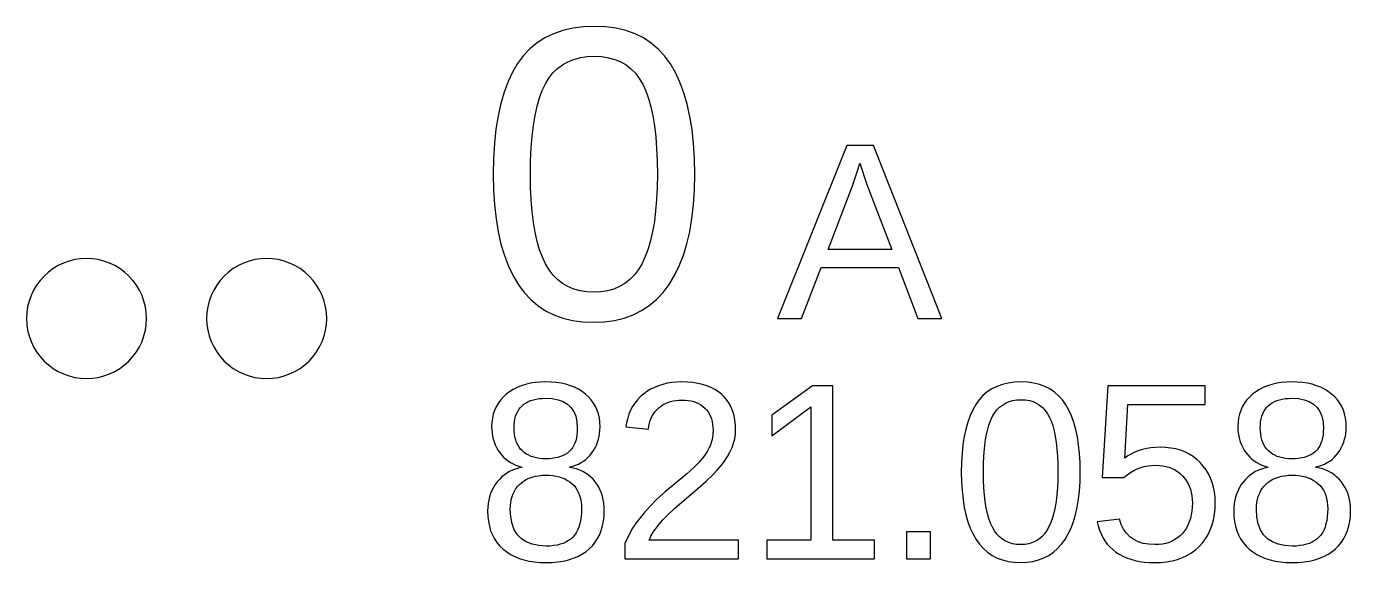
# Model space of a CAD drawing. Header units: metres. Extents: x -61 to 817, y 39 to 684.
# Drawn here: x 457.92 to 479.97, y 448.23 to 457.16 of the extents above; entities that cross this region are included whole.
import ezdxf

# ---------------------------------------------------------------- set-up
doc = ezdxf.new("R2010")
doc.units = ezdxf.units.M

msp = doc.modelspace()

# ---------------------------------------------------------------- linework, layer by layer
for p, q in [((467.19, 457.149), (467.012, 457.126)), ((467.379, 457.156), (467.19, 457.149)), ((467.563, 457.149), (467.379, 457.156)), ((467.736, 457.126), (467.563, 457.149)), ((466.549, 456.967), (466.418, 456.883)), ((466.692, 457.035), (466.549, 456.967)), ((466.846, 457.088), (466.692, 457.035)), ((467.012, 457.126), (466.846, 457.088)), ((467.899, 457.087), (467.736, 457.126)), ((468.05, 457.034), (467.899, 457.087)), ((468.19, 456.965), (468.05, 457.034)), ((468.319, 456.88), (468.19, 456.965)), ((466.299, 456.784), (466.191, 456.671)), ((466.418, 456.883), (466.299, 456.784)), ((468.436, 456.78), (468.319, 456.88)), ((468.543, 456.665), (468.436, 456.78)), ((466.095, 456.541), (466.01, 456.397)), ((466.191, 456.671), (466.095, 456.541)), ((466.759, 456.455), (466.843, 456.518)), ((466.843, 456.518), (466.934, 456.569)), ((466.934, 456.569), (467.033, 456.608)), ((467.033, 456.608), (467.141, 456.637)), ((467.141, 456.637), (467.256, 456.654)), ((467.256, 456.654), (467.379, 456.659)), ((467.379, 456.659), (467.499, 456.654)), ((467.499, 456.654), (467.611, 456.636)), ((467.611, 456.636), (467.716, 456.608)), ((467.716, 456.608), (467.813, 456.567)), ((467.813, 456.567), (467.901, 456.516)), ((467.901, 456.516), (467.983, 456.452)), ((468.639, 456.534), (468.543, 456.665)), ((468.724, 456.389), (468.639, 456.534)), ((466.01, 456.397), (465.935, 456.238)), ((466.557, 456.2), (466.617, 456.297)), ((466.617, 456.297), (466.684, 456.382)), ((466.684, 456.382), (466.759, 456.455)), ((467.983, 456.452), (468.056, 456.378)), ((468.056, 456.378), (468.121, 456.291)), ((468.121, 456.291), (468.179, 456.193)), ((468.799, 456.229), (468.724, 456.389)), ((465.869, 456.063), (465.814, 455.873)), ((465.935, 456.238), (465.869, 456.063)), ((466.459, 455.968), (466.505, 456.091)), ((466.505, 456.091), (466.557, 456.2)), ((468.179, 456.193), (468.23, 456.083)), ((468.23, 456.083), (468.275, 455.959)), ((468.865, 456.053), (468.799, 456.229)), ((468.92, 455.863), (468.865, 456.053)), ((465.814, 455.873), (465.769, 455.667)), ((466.385, 455.676), (466.419, 455.829)), ((466.419, 455.829), (466.459, 455.968)), ((468.275, 455.959), (468.314, 455.82)), ((468.314, 455.82), (468.347, 455.667)), ((468.965, 455.659), (468.92, 455.863)), ((465.769, 455.667), (465.734, 455.446)), ((466.357, 455.509), (466.385, 455.676)), ((468.347, 455.667), (468.374, 455.501)), ((469, 455.439), (468.965, 455.659)), ((465.734, 455.446), (465.709, 455.21)), ((466.336, 455.327), (466.357, 455.509)), ((468.374, 455.501), (468.395, 455.32)), ((469.025, 455.205), (469, 455.439)), ((465.709, 455.21), (465.694, 454.959)), ((466.32, 455.13), (466.336, 455.327)), ((468.395, 455.32), (468.41, 455.125)), ((469.04, 454.956), (469.025, 455.205)), ((471.58, 455.172), (470.423, 452.292)), ((472.021, 455.172), (471.58, 455.172)), ((473.159, 452.292), (472.021, 455.172)), ((465.694, 454.959), (465.689, 454.692)), ((466.311, 454.919), (466.32, 455.13)), ((468.41, 455.125), (468.419, 454.916)), ((469.045, 454.692), (469.04, 454.956)), ((466.308, 454.692), (466.311, 454.919)), ((468.419, 454.916), (468.422, 454.692)), ((471.67, 454.502), (471.765, 454.785)), ((471.765, 454.785), (471.795, 454.88)), ((471.795, 454.88), (471.912, 454.525)), ((465.689, 454.692), (465.694, 454.431)), ((466.311, 454.473), (466.308, 454.692)), ((468.422, 454.692), (468.419, 454.477)), ((469.04, 454.433), (469.045, 454.692)), ((471.267, 453.444), (471.67, 454.502)), ((471.912, 454.525), (472.325, 453.444)), ((465.694, 454.431), (465.71, 454.185)), ((466.32, 454.267), (466.311, 454.473)), ((468.409, 454.274), (468.394, 454.084)), ((468.419, 454.477), (468.409, 454.274)), ((469.024, 454.187), (469.04, 454.433)), ((465.71, 454.185), (465.735, 453.952)), ((466.336, 454.074), (466.32, 454.267)), ((466.358, 453.895), (466.336, 454.074)), ((468.394, 454.084), (468.372, 453.907)), ((468.998, 453.956), (469.024, 454.187)), ((465.735, 453.952), (465.772, 453.734)), ((466.386, 453.729), (466.358, 453.895)), ((468.372, 453.907), (468.343, 453.743)), ((468.961, 453.738), (468.998, 453.956)), ((465.772, 453.734), (465.818, 453.53)), ((466.42, 453.577), (466.386, 453.729)), ((468.343, 453.743), (468.309, 453.591)), ((468.913, 453.534), (468.961, 453.738)), ((465.818, 453.53), (465.875, 453.34)), ((466.461, 453.438), (466.42, 453.577)), ((466.508, 453.313), (466.461, 453.438)), ((468.268, 453.452), (468.221, 453.325)), ((468.309, 453.591), (468.268, 453.452)), ((468.855, 453.345), (468.913, 453.534)), ((472.325, 453.444), (471.267, 453.444)), ((458.444, 453.174), (458.359, 453.124)), ((458.532, 453.216), (458.444, 453.174)), ((458.625, 453.249), (458.532, 453.216)), ((458.72, 453.273), (458.625, 453.249)), ((458.817, 453.288), (458.72, 453.273)), ((458.915, 453.292), (458.817, 453.288)), ((459.013, 453.288), (458.915, 453.292)), ((459.11, 453.273), (459.013, 453.288)), ((459.205, 453.249), (459.11, 453.273)), ((459.298, 453.216), (459.205, 453.249)), ((459.386, 453.174), (459.298, 453.216)), ((459.471, 453.124), (459.386, 453.174)), ((461.444, 453.174), (461.359, 453.124)), ((461.532, 453.216), (461.444, 453.174)), ((461.625, 453.249), (461.532, 453.216)), ((461.72, 453.273), (461.625, 453.249)), ((461.817, 453.288), (461.72, 453.273)), ((461.915, 453.292), (461.817, 453.288)), ((462.013, 453.288), (461.915, 453.292)), ((462.11, 453.273), (462.013, 453.288)), ((462.205, 453.249), (462.11, 453.273)), ((462.298, 453.216), (462.205, 453.249)), ((462.386, 453.174), (462.298, 453.216)), ((462.471, 453.124), (462.386, 453.174)), ((465.875, 453.34), (465.942, 453.165)), ((466.561, 453.201), (466.508, 453.313)), ((466.621, 453.102), (466.561, 453.201)), ((468.167, 453.211), (468.107, 453.11)), ((468.221, 453.325), (468.167, 453.211)), ((468.708, 453.008), (468.787, 453.169)), ((468.787, 453.169), (468.855, 453.345)), ((458.208, 453), (458.142, 452.927)), ((458.281, 453.066), (458.208, 453)), ((458.359, 453.124), (458.281, 453.066)), ((459.549, 453.066), (459.471, 453.124)), ((459.622, 453), (459.549, 453.066)), ((459.688, 452.927), (459.622, 453)), ((461.208, 453), (461.142, 452.927)), ((461.281, 453.066), (461.208, 453)), ((461.359, 453.124), (461.281, 453.066)), ((462.549, 453.066), (462.471, 453.124)), ((462.622, 453), (462.549, 453.066)), ((462.688, 452.927), (462.622, 453)), ((465.942, 453.165), (466.019, 453.003)), ((466.019, 453.003), (466.107, 452.856)), ((466.688, 453.015), (466.621, 453.102)), ((466.763, 452.939), (466.688, 453.015)), ((468.039, 453.021), (467.965, 452.944)), ((468.107, 453.11), (468.039, 453.021)), ((468.618, 452.86), (468.708, 453.008)), ((470.825, 452.292), (471.15, 453.141)), ((471.15, 453.141), (472.439, 453.141)), ((472.439, 453.141), (472.762, 452.292)), ((458.033, 452.764), (457.991, 452.675)), ((458.084, 452.848), (458.033, 452.764)), ((458.142, 452.927), (458.084, 452.848)), ((459.746, 452.848), (459.688, 452.927)), ((459.797, 452.764), (459.746, 452.848)), ((459.839, 452.675), (459.797, 452.764)), ((461.033, 452.764), (460.991, 452.675)), ((461.084, 452.848), (461.033, 452.764)), ((461.142, 452.927), (461.084, 452.848)), ((462.746, 452.848), (462.688, 452.927)), ((462.797, 452.764), (462.746, 452.848)), ((462.839, 452.675), (462.797, 452.764)), ((466.107, 452.856), (466.205, 452.725)), ((466.845, 452.875), (466.763, 452.939)), ((466.934, 452.823), (466.845, 452.875)), ((467.031, 452.782), (466.934, 452.823)), ((467.135, 452.753), (467.031, 452.782)), ((467.246, 452.735), (467.135, 452.753)), ((467.365, 452.729), (467.246, 452.735)), ((467.483, 452.735), (467.365, 452.729)), ((467.594, 452.753), (467.483, 452.735)), ((467.697, 452.783), (467.594, 452.753)), ((467.794, 452.825), (467.697, 452.783)), ((467.883, 452.878), (467.794, 452.825)), ((467.965, 452.944), (467.883, 452.878)), ((468.408, 452.611), (468.518, 452.728)), ((468.518, 452.728), (468.618, 452.86)), ((457.958, 452.583), (457.934, 452.488)), ((457.991, 452.675), (457.958, 452.583)), ((459.872, 452.583), (459.839, 452.675)), ((459.896, 452.488), (459.872, 452.583)), ((460.958, 452.583), (460.934, 452.488)), ((460.991, 452.675), (460.958, 452.583)), ((462.872, 452.583), (462.839, 452.675)), ((462.896, 452.488), (462.872, 452.583)), ((466.205, 452.725), (466.313, 452.608)), ((466.313, 452.608), (466.432, 452.508)), ((466.432, 452.508), (466.561, 452.422)), ((468.158, 452.424), (468.288, 452.509)), ((468.288, 452.509), (468.408, 452.611)), ((457.92, 452.391), (457.915, 452.292)), ((457.915, 452.292), (457.92, 452.194)), ((457.934, 452.488), (457.92, 452.391)), ((459.91, 452.391), (459.896, 452.488)), ((459.915, 452.292), (459.91, 452.391)), ((459.91, 452.194), (459.915, 452.292)), ((460.92, 452.391), (460.915, 452.292)), ((460.915, 452.292), (460.92, 452.194)), ((460.934, 452.488), (460.92, 452.391)), ((462.91, 452.391), (462.896, 452.488)), ((462.915, 452.292), (462.91, 452.391)), ((462.91, 452.194), (462.915, 452.292)), ((466.561, 452.422), (466.7, 452.353)), ((466.7, 452.353), (466.849, 452.298)), ((466.849, 452.298), (467.008, 452.26)), ((467.708, 452.26), (467.868, 452.299)), ((467.868, 452.299), (468.018, 452.353)), ((468.018, 452.353), (468.158, 452.424)), ((470.423, 452.292), (470.825, 452.292)), ((472.762, 452.292), (473.159, 452.292)), ((457.92, 452.194), (457.934, 452.097)), ((457.934, 452.097), (457.958, 452.002)), ((459.872, 452.002), (459.896, 452.097)), ((459.896, 452.097), (459.91, 452.194)), ((460.92, 452.194), (460.934, 452.097)), ((460.934, 452.097), (460.958, 452.002)), ((462.872, 452.002), (462.896, 452.097)), ((462.896, 452.097), (462.91, 452.194)), ((467.008, 452.26), (467.178, 452.236)), ((467.178, 452.236), (467.358, 452.229)), ((467.358, 452.229), (467.538, 452.236)), ((467.538, 452.236), (467.708, 452.26)), ((457.958, 452.002), (457.991, 451.91)), ((457.991, 451.91), (458.033, 451.821)), ((459.797, 451.821), (459.839, 451.91)), ((459.839, 451.91), (459.872, 452.002)), ((460.958, 452.002), (460.991, 451.91)), ((460.991, 451.91), (461.033, 451.821)), ((462.797, 451.821), (462.839, 451.91)), ((462.839, 451.91), (462.872, 452.002)), ((458.033, 451.821), (458.084, 451.737)), ((458.084, 451.737), (458.142, 451.658)), ((458.142, 451.658), (458.208, 451.585)), ((459.622, 451.585), (459.688, 451.658)), ((459.688, 451.658), (459.746, 451.737)), ((459.746, 451.737), (459.797, 451.821)), ((461.033, 451.821), (461.084, 451.737)), ((461.084, 451.737), (461.142, 451.658)), ((461.142, 451.658), (461.208, 451.585)), ((462.622, 451.585), (462.688, 451.658)), ((462.688, 451.658), (462.746, 451.737)), ((462.746, 451.737), (462.797, 451.821)), ((458.208, 451.585), (458.281, 451.519)), ((458.281, 451.519), (458.359, 451.461)), ((458.359, 451.461), (458.444, 451.411)), ((458.444, 451.411), (458.532, 451.369)), ((459.298, 451.369), (459.386, 451.411)), ((459.386, 451.411), (459.471, 451.461)), ((459.471, 451.461), (459.549, 451.519)), ((459.549, 451.519), (459.622, 451.585)), ((461.208, 451.585), (461.281, 451.519)), ((461.281, 451.519), (461.359, 451.461)), ((461.359, 451.461), (461.444, 451.411)), ((461.444, 451.411), (461.532, 451.369)), ((462.298, 451.369), (462.386, 451.411)), ((462.386, 451.411), (462.471, 451.461)), ((462.471, 451.461), (462.549, 451.519)), ((462.549, 451.519), (462.622, 451.585)), ((458.532, 451.369), (458.625, 451.336)), ((458.625, 451.336), (458.72, 451.312)), ((458.72, 451.312), (458.817, 451.297)), ((458.817, 451.297), (458.915, 451.292)), ((458.915, 451.292), (459.013, 451.297)), ((459.013, 451.297), (459.11, 451.312)), ((459.11, 451.312), (459.205, 451.336)), ((459.205, 451.336), (459.298, 451.369)), ((461.532, 451.369), (461.625, 451.336)), ((461.625, 451.336), (461.72, 451.312)), ((461.72, 451.312), (461.817, 451.297)), ((461.817, 451.297), (461.915, 451.292)), ((461.915, 451.292), (462.013, 451.297)), ((462.013, 451.297), (462.11, 451.312)), ((462.11, 451.312), (462.205, 451.336)), ((462.205, 451.336), (462.298, 451.369)), ((466.228, 451.196), (466.155, 451.173)), ((466.305, 451.214), (466.228, 451.196)), ((466.386, 451.226), (466.305, 451.214)), ((466.471, 451.234), (466.386, 451.226)), ((466.56, 451.236), (466.471, 451.234)), ((466.651, 451.234), (466.56, 451.236)), ((466.738, 451.227), (466.651, 451.234)), ((466.821, 451.214), (466.738, 451.227)), ((466.899, 451.197), (466.821, 451.214)), ((466.973, 451.174), (466.899, 451.197)), ((468.511, 451.196), (468.44, 451.174)), ((468.586, 451.214), (468.511, 451.196)), ((468.665, 451.226), (468.586, 451.214)), ((468.746, 451.234), (468.665, 451.226)), ((468.832, 451.236), (468.746, 451.234)), ((468.925, 451.234), (468.832, 451.236)), ((469.013, 451.226), (468.925, 451.234)), ((469.097, 451.213), (469.013, 451.226)), ((469.175, 451.196), (469.097, 451.213)), ((469.249, 451.173), (469.175, 451.196)), ((474.168, 451.195), (474.077, 451.162)), ((474.266, 451.218), (474.168, 451.195)), ((474.371, 451.232), (474.266, 451.218)), ((474.482, 451.236), (474.371, 451.232)), ((474.591, 451.232), (474.482, 451.236)), ((474.693, 451.218), (474.591, 451.232)), ((474.789, 451.194), (474.693, 451.218)), ((474.878, 451.161), (474.789, 451.194)), ((478.655, 451.196), (478.583, 451.173)), ((478.732, 451.214), (478.655, 451.196)), ((478.813, 451.226), (478.732, 451.214)), ((478.898, 451.234), (478.813, 451.226)), ((478.988, 451.236), (478.898, 451.234)), ((479.079, 451.234), (478.988, 451.236)), ((479.166, 451.227), (479.079, 451.234)), ((479.249, 451.214), (479.166, 451.227)), ((479.327, 451.197), (479.249, 451.214)), ((479.401, 451.174), (479.327, 451.197)), ((465.854, 450.983), (465.809, 450.933)), ((465.905, 451.03), (465.854, 450.983)), ((465.961, 451.074), (465.905, 451.03)), ((466.022, 451.112), (465.961, 451.074)), ((466.086, 451.145), (466.022, 451.112)), ((466.155, 451.173), (466.086, 451.145)), ((466.505, 450.963), (466.56, 450.964)), ((466.56, 450.964), (466.671, 450.958)), ((467.042, 451.147), (466.973, 451.174)), ((467.107, 451.114), (467.042, 451.147)), ((467.168, 451.077), (467.107, 451.114)), ((467.224, 451.034), (467.168, 451.077)), ((467.275, 450.988), (467.224, 451.034)), ((467.32, 450.938), (467.275, 450.988)), ((468.137, 450.987), (468.089, 450.936)), ((468.19, 451.033), (468.137, 450.987)), ((468.247, 451.076), (468.19, 451.033)), ((468.308, 451.114), (468.247, 451.076)), ((468.372, 451.146), (468.308, 451.114)), ((468.44, 451.174), (468.372, 451.146)), ((469.318, 451.144), (469.249, 451.173)), ((469.381, 451.111), (469.318, 451.144)), ((469.44, 451.073), (469.381, 451.111)), ((469.494, 451.029), (469.44, 451.073)), ((469.542, 450.981), (469.494, 451.029)), ((469.585, 450.929), (469.542, 450.981)), ((471.008, 451.172), (470.331, 450.685)), ((471.345, 451.172), (471.008, 451.172)), ((471.345, 448.603), (471.345, 451.172)), ((473.845, 451.009), (473.781, 450.939)), ((473.915, 451.069), (473.845, 451.009)), ((473.992, 451.12), (473.915, 451.069)), ((474.077, 451.162), (473.992, 451.12)), ((474.96, 451.119), (474.878, 451.161)), ((475.036, 451.068), (474.96, 451.119)), ((475.106, 451.007), (475.036, 451.068)), ((475.169, 450.936), (475.106, 451.007)), ((475.927, 451.172), (475.832, 449.643)), ((477.547, 451.172), (475.927, 451.172)), ((477.547, 450.861), (477.547, 451.172)), ((478.282, 450.983), (478.237, 450.933)), ((478.333, 451.03), (478.282, 450.983)), ((478.389, 451.074), (478.333, 451.03)), ((478.449, 451.112), (478.389, 451.074)), ((478.514, 451.145), (478.449, 451.112)), ((478.583, 451.173), (478.514, 451.145)), ((478.932, 450.963), (478.988, 450.964)), ((478.988, 450.964), (479.099, 450.958)), ((479.47, 451.147), (479.401, 451.174)), ((479.535, 451.114), (479.47, 451.147)), ((479.596, 451.077), (479.535, 451.114)), ((479.652, 451.034), (479.596, 451.077)), ((479.703, 450.988), (479.652, 451.034)), ((479.748, 450.938), (479.703, 450.988)), ((465.71, 450.763), (465.689, 450.7)), ((465.737, 450.823), (465.71, 450.763)), ((465.77, 450.879), (465.737, 450.823)), ((465.809, 450.933), (465.77, 450.879)), ((466.077, 450.706), (466.096, 450.744)), ((466.096, 450.744), (466.117, 450.779)), ((466.117, 450.779), (466.142, 450.811)), ((466.142, 450.811), (466.17, 450.84)), ((466.17, 450.84), (466.201, 450.867)), ((466.201, 450.867), (466.236, 450.889)), ((466.236, 450.889), (466.273, 450.909)), ((466.273, 450.909), (466.313, 450.926)), ((466.313, 450.926), (466.357, 450.94)), ((466.357, 450.94), (466.403, 450.951)), ((466.403, 450.951), (466.452, 450.958)), ((466.452, 450.958), (466.505, 450.963)), ((466.671, 450.958), (466.769, 450.94)), ((466.769, 450.94), (466.853, 450.909)), ((466.853, 450.909), (466.925, 450.867)), ((466.925, 450.867), (466.984, 450.812)), ((466.984, 450.812), (467.029, 450.744)), ((467.029, 450.744), (467.062, 450.665)), ((467.36, 450.885), (467.32, 450.938)), ((467.393, 450.828), (467.36, 450.885)), ((467.42, 450.767), (467.393, 450.828)), ((467.441, 450.703), (467.42, 450.767)), ((467.977, 450.765), (467.95, 450.701)), ((468.009, 450.825), (467.977, 450.765)), ((468.046, 450.883), (468.009, 450.825)), ((468.089, 450.936), (468.046, 450.883)), ((468.364, 450.712), (468.389, 450.747)), ((468.389, 450.747), (468.418, 450.779)), ((468.418, 450.779), (468.45, 450.808)), ((468.45, 450.808), (468.484, 450.835)), ((468.484, 450.835), (468.52, 450.859)), ((468.52, 450.859), (468.559, 450.879)), ((468.559, 450.879), (468.599, 450.896)), ((468.599, 450.896), (468.642, 450.91)), ((468.642, 450.91), (468.686, 450.921)), ((468.686, 450.921), (468.733, 450.929)), ((468.733, 450.929), (468.781, 450.934)), ((468.781, 450.934), (468.832, 450.935)), ((468.832, 450.935), (468.885, 450.934)), ((468.885, 450.934), (468.935, 450.929)), ((468.935, 450.929), (468.983, 450.921)), ((468.983, 450.921), (469.028, 450.909)), ((469.028, 450.909), (469.07, 450.894)), ((469.07, 450.894), (469.11, 450.876)), ((469.11, 450.876), (469.147, 450.855)), ((469.147, 450.855), (469.181, 450.83)), ((469.181, 450.83), (469.213, 450.802)), ((469.213, 450.802), (469.242, 450.772)), ((469.242, 450.772), (469.267, 450.738)), ((469.623, 450.872), (469.585, 450.929)), ((469.654, 450.811), (469.623, 450.872)), ((469.68, 450.745), (469.654, 450.811)), ((469.7, 450.676), (469.68, 450.745)), ((470.331, 450.34), (470.977, 450.823)), ((470.977, 450.823), (470.977, 448.603)), ((473.674, 450.772), (473.63, 450.675)), ((473.724, 450.86), (473.674, 450.772)), ((473.781, 450.939), (473.724, 450.86)), ((474.035, 450.717), (474.075, 450.769)), ((474.075, 450.769), (474.119, 450.814)), ((474.119, 450.814), (474.168, 450.852)), ((474.168, 450.852), (474.222, 450.884)), ((474.222, 450.884), (474.28, 450.908)), ((474.28, 450.908), (474.343, 450.926)), ((474.343, 450.926), (474.41, 450.936)), ((474.41, 450.936), (474.482, 450.939)), ((474.482, 450.939), (474.552, 450.936)), ((474.552, 450.936), (474.618, 450.925)), ((474.618, 450.925), (474.679, 450.908)), ((474.679, 450.908), (474.736, 450.883)), ((474.736, 450.883), (474.788, 450.851)), ((474.788, 450.851), (474.835, 450.812)), ((474.835, 450.812), (474.878, 450.766)), ((474.878, 450.766), (474.916, 450.714)), ((475.225, 450.856), (475.169, 450.936)), ((475.276, 450.768), (475.225, 450.856)), ((475.32, 450.67), (475.276, 450.768)), ((476.206, 449.965), (476.26, 450.861)), ((476.26, 450.861), (477.547, 450.861)), ((478.138, 450.763), (478.117, 450.7)), ((478.165, 450.823), (478.138, 450.763)), ((478.198, 450.879), (478.165, 450.823)), ((478.237, 450.933), (478.198, 450.879)), ((478.505, 450.706), (478.523, 450.744)), ((478.523, 450.744), (478.545, 450.779)), ((478.545, 450.779), (478.57, 450.811)), ((478.57, 450.811), (478.598, 450.84)), ((478.598, 450.84), (478.629, 450.867)), ((478.629, 450.867), (478.663, 450.889)), ((478.663, 450.889), (478.701, 450.909)), ((478.701, 450.909), (478.741, 450.926)), ((478.741, 450.926), (478.784, 450.94)), ((478.784, 450.94), (478.831, 450.951)), ((478.831, 450.951), (478.88, 450.958)), ((478.88, 450.958), (478.932, 450.963)), ((479.099, 450.958), (479.196, 450.94)), ((479.196, 450.94), (479.281, 450.909)), ((479.281, 450.909), (479.353, 450.867)), ((479.353, 450.867), (479.411, 450.812)), ((479.411, 450.812), (479.457, 450.744)), ((479.457, 450.744), (479.49, 450.665)), ((479.787, 450.885), (479.748, 450.938)), ((479.82, 450.828), (479.787, 450.885)), ((479.848, 450.767), (479.82, 450.828)), ((479.869, 450.703), (479.848, 450.767)), ((465.665, 450.566), (465.662, 450.493)), ((465.674, 450.634), (465.665, 450.566)), ((465.689, 450.7), (465.674, 450.634)), ((466.036, 450.469), (466.038, 450.523)), ((466.038, 450.523), (466.043, 450.573)), ((466.043, 450.573), (466.051, 450.62)), ((466.051, 450.62), (466.062, 450.665)), ((466.062, 450.665), (466.077, 450.706)), ((467.062, 450.665), (467.081, 450.573)), ((467.081, 450.573), (467.088, 450.469)), ((467.456, 450.635), (467.441, 450.703)), ((467.465, 450.564), (467.456, 450.635)), ((467.468, 450.489), (467.465, 450.564)), ((467.911, 450.562), (467.9, 450.487)), ((467.928, 450.633), (467.911, 450.562)), ((467.95, 450.701), (467.928, 450.633)), ((468.281, 450.502), (468.291, 450.549)), ((468.291, 450.549), (468.305, 450.594)), ((468.305, 450.594), (468.321, 450.636)), ((468.321, 450.636), (468.341, 450.675)), ((468.341, 450.675), (468.364, 450.712)), ((469.267, 450.738), (469.289, 450.702)), ((469.289, 450.702), (469.307, 450.663)), ((469.307, 450.663), (469.323, 450.621)), ((469.323, 450.621), (469.335, 450.577)), ((469.335, 450.577), (469.343, 450.53)), ((469.343, 450.53), (469.348, 450.481)), ((469.714, 450.602), (469.7, 450.676)), ((469.723, 450.523), (469.714, 450.602)), ((469.726, 450.44), (469.723, 450.523)), ((470.331, 450.685), (470.331, 450.34)), ((473.591, 450.568), (473.559, 450.452)), ((473.63, 450.675), (473.591, 450.568)), ((473.943, 450.515), (473.97, 450.591)), ((473.97, 450.591), (474, 450.657)), ((474, 450.657), (474.035, 450.717)), ((474.916, 450.714), (474.95, 450.653)), ((474.95, 450.653), (474.98, 450.586)), ((474.98, 450.586), (475.007, 450.509)), ((475.359, 450.563), (475.32, 450.67)), ((475.391, 450.447), (475.359, 450.563)), ((478.093, 450.566), (478.09, 450.493)), ((478.102, 450.634), (478.093, 450.566)), ((478.117, 450.7), (478.102, 450.634)), ((478.464, 450.469), (478.465, 450.523)), ((478.465, 450.523), (478.47, 450.573)), ((478.47, 450.573), (478.479, 450.62)), ((478.479, 450.62), (478.49, 450.665)), ((478.49, 450.665), (478.505, 450.706)), ((479.49, 450.665), (479.509, 450.573)), ((479.509, 450.573), (479.516, 450.469)), ((479.884, 450.635), (479.869, 450.703)), ((479.893, 450.564), (479.884, 450.635)), ((479.896, 450.489), (479.893, 450.564)), ((465.662, 450.493), (465.664, 450.439)), ((465.664, 450.439), (465.669, 450.386)), ((465.669, 450.386), (465.677, 450.335)), ((465.677, 450.335), (465.688, 450.285)), ((466.038, 450.415), (466.036, 450.469)), ((466.043, 450.364), (466.038, 450.415)), ((466.051, 450.316), (466.043, 450.364)), ((466.063, 450.271), (466.051, 450.316)), ((467.073, 450.305), (467.062, 450.258)), ((467.081, 450.356), (467.073, 450.305)), ((467.086, 450.411), (467.081, 450.356)), ((467.088, 450.469), (467.086, 450.411)), ((467.441, 450.281), (467.453, 450.33)), ((467.453, 450.33), (467.461, 450.382)), ((467.461, 450.382), (467.466, 450.435)), ((467.466, 450.435), (467.468, 450.489)), ((467.9, 450.487), (468.274, 450.452)), ((468.274, 450.452), (468.281, 450.502)), ((469.341, 450.314), (469.334, 450.278)), ((469.346, 450.352), (469.341, 450.314)), ((469.349, 450.39), (469.346, 450.352)), ((469.348, 450.481), (469.35, 450.428)), ((469.35, 450.428), (469.349, 450.39)), ((469.711, 450.291), (469.722, 450.365)), ((469.722, 450.365), (469.726, 450.44)), ((473.532, 450.327), (473.512, 450.192)), ((473.559, 450.452), (473.532, 450.327)), ((473.883, 450.233), (473.899, 450.336)), ((473.899, 450.336), (473.919, 450.43)), ((473.919, 450.43), (473.943, 450.515)), ((475.007, 450.509), (475.03, 450.424)), ((475.03, 450.424), (475.049, 450.331)), ((475.049, 450.331), (475.065, 450.228)), ((475.418, 450.322), (475.391, 450.447)), ((475.439, 450.188), (475.418, 450.322)), ((478.09, 450.493), (478.091, 450.439)), ((478.091, 450.439), (478.096, 450.386)), ((478.096, 450.386), (478.105, 450.335)), ((478.105, 450.335), (478.116, 450.285)), ((478.465, 450.415), (478.464, 450.469)), ((478.471, 450.364), (478.465, 450.415)), ((478.479, 450.316), (478.471, 450.364)), ((478.491, 450.271), (478.479, 450.316)), ((479.501, 450.305), (479.489, 450.258)), ((479.509, 450.356), (479.501, 450.305)), ((479.514, 450.411), (479.509, 450.356)), ((479.516, 450.469), (479.514, 450.411)), ((479.869, 450.281), (479.881, 450.33)), ((479.881, 450.33), (479.889, 450.382)), ((479.889, 450.382), (479.894, 450.435)), ((479.894, 450.435), (479.896, 450.489)), ((465.688, 450.285), (465.703, 450.237)), ((465.703, 450.237), (465.722, 450.19)), ((465.722, 450.19), (465.743, 450.145)), ((465.743, 450.145), (465.768, 450.101)), ((465.768, 450.101), (465.796, 450.059)), ((466.079, 450.228), (466.063, 450.271)), ((466.097, 450.189), (466.079, 450.228)), ((466.119, 450.152), (466.097, 450.189)), ((466.145, 450.118), (466.119, 450.152)), ((466.174, 450.087), (466.145, 450.118)), ((466.206, 450.06), (466.174, 450.087)), ((466.982, 450.106), (466.954, 450.077)), ((467.007, 450.139), (466.982, 450.106)), ((467.028, 450.175), (467.007, 450.139)), ((467.047, 450.215), (467.028, 450.175)), ((467.062, 450.258), (467.047, 450.215)), ((467.332, 450.054), (467.361, 450.097)), ((467.361, 450.097), (467.386, 450.14)), ((467.386, 450.14), (467.408, 450.185)), ((467.408, 450.185), (467.426, 450.232)), ((467.426, 450.232), (467.441, 450.281)), ((469.287, 450.142), (469.251, 450.08)), ((469.301, 450.175), (469.287, 450.142)), ((469.314, 450.208), (469.301, 450.175)), ((469.325, 450.243), (469.314, 450.208)), ((469.334, 450.278), (469.325, 450.243)), ((469.632, 450.067), (469.666, 450.142)), ((469.666, 450.142), (469.692, 450.216)), ((469.692, 450.216), (469.711, 450.291)), ((473.512, 450.192), (473.497, 450.048)), ((473.861, 450.001), (473.87, 450.121)), ((473.87, 450.121), (473.883, 450.233)), ((475.065, 450.228), (475.077, 450.117)), ((475.077, 450.117), (475.086, 449.998)), ((475.453, 450.046), (475.439, 450.188)), ((476.439, 450.092), (476.376, 450.067)), ((476.504, 450.112), (476.439, 450.092)), ((476.572, 450.128), (476.504, 450.112)), ((476.643, 450.139), (476.572, 450.128)), ((476.717, 450.146), (476.643, 450.139)), ((476.794, 450.148), (476.717, 450.146)), ((476.885, 450.145), (476.794, 450.148)), ((476.972, 450.136), (476.885, 450.145)), ((477.055, 450.12), (476.972, 450.136)), ((477.134, 450.098), (477.055, 450.12)), ((477.208, 450.07), (477.134, 450.098)), ((478.116, 450.285), (478.131, 450.237)), ((478.131, 450.237), (478.149, 450.19)), ((478.149, 450.19), (478.171, 450.145)), ((478.171, 450.145), (478.196, 450.101)), ((478.196, 450.101), (478.224, 450.059)), ((478.506, 450.228), (478.491, 450.271)), ((478.525, 450.189), (478.506, 450.228)), ((478.547, 450.152), (478.525, 450.189)), ((478.573, 450.118), (478.547, 450.152)), ((478.602, 450.087), (478.573, 450.118)), ((478.634, 450.06), (478.602, 450.087)), ((479.41, 450.106), (479.382, 450.077)), ((479.435, 450.139), (479.41, 450.106)), ((479.456, 450.175), (479.435, 450.139)), ((479.474, 450.215), (479.456, 450.175)), ((479.489, 450.258), (479.474, 450.215)), ((479.76, 450.054), (479.788, 450.097)), ((479.788, 450.097), (479.813, 450.14)), ((479.813, 450.14), (479.835, 450.185)), ((479.835, 450.185), (479.854, 450.232)), ((479.854, 450.232), (479.869, 450.281)), ((465.796, 450.059), (465.827, 450.02)), ((465.827, 450.02), (465.861, 449.984)), ((465.861, 449.984), (465.897, 449.95)), ((465.897, 449.95), (465.935, 449.921)), ((465.935, 449.921), (465.976, 449.894)), ((465.976, 449.894), (466.019, 449.87)), ((466.019, 449.87), (466.065, 449.85)), ((466.241, 450.036), (466.206, 450.06)), ((466.279, 450.015), (466.241, 450.036)), ((466.319, 449.997), (466.279, 450.015)), ((466.363, 449.982), (466.319, 449.997)), ((466.409, 449.971), (466.363, 449.982)), ((466.458, 449.963), (466.409, 449.971)), ((466.509, 449.958), (466.458, 449.963)), ((466.564, 449.956), (466.509, 449.958)), ((466.619, 449.958), (466.564, 449.956)), ((466.672, 449.962), (466.619, 449.958)), ((466.721, 449.97), (466.672, 449.962)), ((466.767, 449.98), (466.721, 449.97)), ((466.811, 449.994), (466.767, 449.98)), ((466.851, 450.01), (466.811, 449.994)), ((466.888, 450.03), (466.851, 450.01)), ((466.923, 450.052), (466.888, 450.03)), ((466.954, 450.077), (466.923, 450.052)), ((467.061, 449.85), (467.108, 449.869)), ((467.108, 449.869), (467.151, 449.892)), ((467.151, 449.892), (467.192, 449.917)), ((467.192, 449.917), (467.231, 449.946)), ((467.231, 449.946), (467.267, 449.979)), ((467.267, 449.979), (467.301, 450.015)), ((467.301, 450.015), (467.332, 450.054)), ((469.116, 449.9), (469.032, 449.814)), ((469.166, 449.959), (469.116, 449.9)), ((469.211, 450.018), (469.166, 449.959)), ((469.251, 450.08), (469.211, 450.018)), ((469.487, 449.845), (469.542, 449.919)), ((469.542, 449.919), (469.591, 449.993)), ((469.591, 449.993), (469.632, 450.067)), ((473.488, 449.895), (473.485, 449.732)), ((473.497, 450.048), (473.488, 449.895)), ((473.854, 449.732), (473.856, 449.871)), ((473.856, 449.871), (473.861, 450.001)), ((475.086, 449.998), (475.091, 449.869)), ((475.091, 449.869), (475.093, 449.732)), ((475.462, 449.894), (475.453, 450.046)), ((475.465, 449.732), (475.462, 449.894)), ((476.26, 450.004), (476.206, 449.965)), ((476.317, 450.038), (476.26, 450.004)), ((476.376, 450.067), (476.317, 450.038)), ((477.278, 450.035), (477.208, 450.07)), ((477.344, 449.994), (477.278, 450.035)), ((477.406, 449.947), (477.344, 449.994)), ((477.463, 449.893), (477.406, 449.947)), ((477.515, 449.835), (477.463, 449.893)), ((478.224, 450.059), (478.255, 450.02)), ((478.255, 450.02), (478.289, 449.984)), ((478.289, 449.984), (478.324, 449.95)), ((478.324, 449.95), (478.363, 449.921)), ((478.363, 449.921), (478.404, 449.894)), ((478.404, 449.894), (478.447, 449.87)), ((478.447, 449.87), (478.492, 449.85)), ((478.669, 450.036), (478.634, 450.06)), ((478.706, 450.015), (478.669, 450.036)), ((478.747, 449.997), (478.706, 450.015)), ((478.79, 449.982), (478.747, 449.997)), ((478.836, 449.971), (478.79, 449.982)), ((478.885, 449.963), (478.836, 449.971)), ((478.937, 449.958), (478.885, 449.963)), ((478.992, 449.956), (478.937, 449.958)), ((479.047, 449.958), (478.992, 449.956)), ((479.099, 449.962), (479.047, 449.958)), ((479.149, 449.97), (479.099, 449.962)), ((479.195, 449.98), (479.149, 449.97)), ((479.239, 449.994), (479.195, 449.98)), ((479.279, 450.01), (479.239, 449.994)), ((479.316, 450.03), (479.279, 450.01)), ((479.35, 450.052), (479.316, 450.03)), ((479.382, 450.077), (479.35, 450.052)), ((479.489, 449.85), (479.535, 449.869)), ((479.535, 449.869), (479.579, 449.892)), ((479.579, 449.892), (479.62, 449.917)), ((479.62, 449.917), (479.659, 449.946)), ((479.659, 449.946), (479.695, 449.979)), ((479.695, 449.979), (479.728, 450.015)), ((479.728, 450.015), (479.76, 450.054)), ((465.829, 449.651), (465.791, 449.613)), ((465.871, 449.686), (465.829, 449.651)), ((465.914, 449.716), (465.871, 449.686)), ((465.959, 449.743), (465.914, 449.716)), ((466.007, 449.765), (465.959, 449.743)), ((466.057, 449.784), (466.007, 449.765)), ((466.109, 449.799), (466.057, 449.784)), ((466.065, 449.85), (466.113, 449.833)), ((466.163, 449.81), (466.109, 449.799)), ((466.113, 449.833), (466.163, 449.818)), ((466.163, 449.818), (466.163, 449.81)), ((466.29, 449.636), (466.338, 449.653)), ((466.338, 449.653), (466.389, 449.666)), ((466.389, 449.666), (466.443, 449.675)), ((466.443, 449.675), (466.5, 449.681)), ((466.5, 449.681), (466.56, 449.682)), ((466.56, 449.682), (466.622, 449.681)), ((466.622, 449.681), (466.68, 449.676)), ((466.68, 449.676), (466.735, 449.667)), ((466.735, 449.667), (466.787, 449.655)), ((466.787, 449.655), (466.836, 449.639)), ((466.962, 449.822), (467.013, 449.835)), ((466.962, 449.814), (466.962, 449.822)), ((467.021, 449.802), (466.962, 449.814)), ((467.013, 449.835), (467.061, 449.85)), ((467.077, 449.787), (467.021, 449.802)), ((467.131, 449.767), (467.077, 449.787)), ((467.181, 449.744), (467.131, 449.767)), ((467.228, 449.718), (467.181, 449.744)), ((467.272, 449.687), (467.228, 449.718)), ((467.313, 449.653), (467.272, 449.687)), ((467.352, 449.616), (467.313, 449.653)), ((468.908, 449.701), (468.555, 449.407)), ((469.032, 449.814), (468.908, 449.701)), ((469.237, 449.586), (469.344, 449.687)), ((469.344, 449.687), (469.424, 449.77)), ((469.424, 449.77), (469.487, 449.845)), ((473.485, 449.732), (473.488, 449.573)), ((473.856, 449.598), (473.854, 449.732)), ((475.093, 449.732), (475.091, 449.6)), ((475.462, 449.574), (475.465, 449.732)), ((475.832, 449.643), (476.19, 449.643)), ((476.19, 449.643), (476.246, 449.69)), ((476.246, 449.69), (476.303, 449.73)), ((476.303, 449.73), (476.359, 449.764)), ((476.359, 449.764), (476.416, 449.791)), ((476.416, 449.791), (476.472, 449.812)), ((476.472, 449.812), (476.531, 449.829)), ((476.531, 449.829), (476.591, 449.84)), ((476.591, 449.84), (476.654, 449.847)), ((476.654, 449.847), (476.718, 449.849)), ((476.718, 449.849), (476.779, 449.847)), ((476.779, 449.847), (476.838, 449.841)), ((476.838, 449.841), (476.893, 449.83)), ((476.893, 449.83), (476.946, 449.815)), ((476.946, 449.815), (476.995, 449.796)), ((476.995, 449.796), (477.042, 449.772)), ((477.042, 449.772), (477.086, 449.744)), ((477.086, 449.744), (477.128, 449.712)), ((477.128, 449.712), (477.166, 449.675)), ((477.166, 449.675), (477.201, 449.636)), ((477.562, 449.773), (477.515, 449.835)), ((477.602, 449.706), (477.562, 449.773)), ((477.636, 449.636), (477.602, 449.706)), ((478.257, 449.651), (478.218, 449.613)), ((478.298, 449.686), (478.257, 449.651)), ((478.342, 449.716), (478.298, 449.686)), ((478.387, 449.743), (478.342, 449.716)), ((478.435, 449.765), (478.387, 449.743)), ((478.484, 449.784), (478.435, 449.765)), ((478.536, 449.799), (478.484, 449.784)), ((478.492, 449.85), (478.54, 449.833)), ((478.591, 449.81), (478.536, 449.799)), ((478.54, 449.833), (478.591, 449.818)), ((478.591, 449.818), (478.591, 449.81)), ((478.718, 449.636), (478.766, 449.653)), ((478.766, 449.653), (478.817, 449.666)), ((478.817, 449.666), (478.871, 449.675)), ((478.871, 449.675), (478.928, 449.681)), ((478.928, 449.681), (478.988, 449.682)), ((478.988, 449.682), (479.049, 449.681)), ((479.049, 449.681), (479.108, 449.676)), ((479.108, 449.676), (479.163, 449.667)), ((479.163, 449.667), (479.215, 449.655)), ((479.215, 449.655), (479.264, 449.639)), ((479.39, 449.822), (479.441, 449.835)), ((479.39, 449.814), (479.39, 449.822)), ((479.449, 449.802), (479.39, 449.814)), ((479.441, 449.835), (479.489, 449.85)), ((479.505, 449.787), (479.449, 449.802)), ((479.558, 449.767), (479.505, 449.787)), ((479.608, 449.744), (479.558, 449.767)), ((479.656, 449.718), (479.608, 449.744)), ((479.7, 449.687), (479.656, 449.718)), ((479.741, 449.653), (479.7, 449.687)), ((479.779, 449.616), (479.741, 449.653)), ((465.666, 449.431), (465.644, 449.379)), ((465.691, 449.48), (465.666, 449.431)), ((465.721, 449.527), (465.691, 449.48)), ((465.754, 449.571), (465.721, 449.527)), ((465.791, 449.613), (465.754, 449.571)), ((466.042, 449.418), (466.067, 449.459)), ((466.067, 449.459), (466.095, 449.497)), ((466.095, 449.497), (466.128, 449.531)), ((466.128, 449.531), (466.164, 449.563)), ((466.164, 449.563), (466.203, 449.591)), ((466.203, 449.591), (466.245, 449.615)), ((466.245, 449.615), (466.29, 449.636)), ((466.836, 449.639), (466.882, 449.62)), ((466.882, 449.62), (466.925, 449.597)), ((466.925, 449.597), (466.965, 449.571)), ((466.965, 449.571), (467.001, 449.541)), ((467.001, 449.541), (467.034, 449.509)), ((467.034, 449.509), (467.063, 449.473)), ((467.063, 449.473), (467.089, 449.433)), ((467.089, 449.433), (467.11, 449.39)), ((467.387, 449.574), (467.352, 449.616)), ((467.419, 449.53), (467.387, 449.574)), ((467.447, 449.484), (467.419, 449.53)), ((467.471, 449.435), (467.447, 449.484)), ((467.492, 449.384), (467.471, 449.435)), ((468.708, 449.128), (469.104, 449.466)), ((469.104, 449.466), (469.237, 449.586)), ((473.488, 449.573), (473.497, 449.423)), ((473.497, 449.423), (473.513, 449.281)), ((473.861, 449.471), (473.856, 449.598)), ((473.871, 449.353), (473.861, 449.471)), ((475.086, 449.476), (475.077, 449.359)), ((475.091, 449.6), (475.086, 449.476)), ((475.437, 449.283), (475.453, 449.424)), ((475.453, 449.424), (475.462, 449.574)), ((477.201, 449.636), (477.232, 449.593)), ((477.232, 449.593), (477.259, 449.548)), ((477.259, 449.548), (477.281, 449.5)), ((477.281, 449.5), (477.3, 449.45)), ((477.3, 449.45), (477.314, 449.397)), ((477.664, 449.563), (477.636, 449.636)), ((477.685, 449.485), (477.664, 449.563)), ((477.701, 449.404), (477.685, 449.485)), ((478.093, 449.431), (478.072, 449.379)), ((478.119, 449.48), (478.093, 449.431)), ((478.148, 449.527), (478.119, 449.48)), ((478.182, 449.571), (478.148, 449.527)), ((478.218, 449.613), (478.182, 449.571)), ((478.47, 449.418), (478.494, 449.459)), ((478.494, 449.459), (478.523, 449.497)), ((478.523, 449.497), (478.556, 449.531)), ((478.556, 449.531), (478.592, 449.563)), ((478.592, 449.563), (478.631, 449.591)), ((478.631, 449.591), (478.673, 449.615)), ((478.673, 449.615), (478.718, 449.636)), ((479.264, 449.639), (479.31, 449.62)), ((479.31, 449.62), (479.353, 449.597)), ((479.353, 449.597), (479.392, 449.571)), ((479.392, 449.571), (479.429, 449.541)), ((479.429, 449.541), (479.462, 449.509)), ((479.462, 449.509), (479.491, 449.473)), ((479.491, 449.473), (479.516, 449.433)), ((479.516, 449.433), (479.538, 449.39)), ((479.815, 449.574), (479.779, 449.616)), ((479.847, 449.53), (479.815, 449.574)), ((479.875, 449.484), (479.847, 449.53)), ((479.899, 449.435), (479.875, 449.484)), ((479.92, 449.384), (479.899, 449.435)), ((465.603, 449.211), (465.597, 449.15)), ((465.613, 449.269), (465.603, 449.211)), ((465.626, 449.325), (465.613, 449.269)), ((465.644, 449.379), (465.626, 449.325)), ((465.975, 449.174), (465.981, 449.228)), ((465.981, 449.228), (465.99, 449.28)), ((465.99, 449.28), (466.004, 449.329)), ((466.004, 449.329), (466.021, 449.375)), ((466.021, 449.375), (466.042, 449.418)), ((467.11, 449.39), (467.128, 449.344)), ((467.128, 449.344), (467.141, 449.294)), ((467.141, 449.294), (467.151, 449.241)), ((467.151, 449.241), (467.157, 449.185)), ((467.509, 449.33), (467.492, 449.384)), ((467.522, 449.274), (467.509, 449.33)), ((467.531, 449.216), (467.522, 449.274)), ((467.537, 449.155), (467.531, 449.216)), ((468.41, 449.276), (468.304, 449.17)), ((468.555, 449.407), (468.41, 449.276)), ((473.513, 449.281), (473.534, 449.148)), ((473.883, 449.243), (473.871, 449.353)), ((473.9, 449.141), (473.883, 449.243)), ((475.064, 449.25), (475.047, 449.149)), ((475.077, 449.359), (475.064, 449.25)), ((475.415, 449.15), (475.437, 449.283)), ((477.314, 449.397), (477.325, 449.341)), ((477.325, 449.341), (477.331, 449.283)), ((477.331, 449.283), (477.333, 449.221)), ((477.333, 449.221), (477.331, 449.151)), ((477.71, 449.318), (477.701, 449.404)), ((477.713, 449.229), (477.71, 449.318)), ((477.71, 449.128), (477.713, 449.229)), ((478.031, 449.211), (478.025, 449.15)), ((478.04, 449.269), (478.031, 449.211)), ((478.054, 449.325), (478.04, 449.269)), ((478.072, 449.379), (478.054, 449.325)), ((478.403, 449.174), (478.408, 449.228)), ((478.408, 449.228), (478.418, 449.28)), ((478.418, 449.28), (478.431, 449.329)), ((478.431, 449.329), (478.449, 449.375)), ((478.449, 449.375), (478.47, 449.418)), ((479.538, 449.39), (479.556, 449.344)), ((479.556, 449.344), (479.569, 449.294)), ((479.569, 449.294), (479.579, 449.241)), ((479.579, 449.241), (479.585, 449.185)), ((479.937, 449.33), (479.92, 449.384)), ((479.95, 449.274), (479.937, 449.33)), ((479.959, 449.216), (479.95, 449.274)), ((479.965, 449.155), (479.959, 449.216)), ((465.597, 449.15), (465.595, 449.087)), ((465.595, 449.087), (465.598, 448.998)), ((465.598, 448.998), (465.608, 448.914)), ((465.973, 449.116), (465.975, 449.174)), ((465.98, 448.988), (465.973, 449.116)), ((466.003, 448.874), (465.98, 448.988)), ((467.152, 448.99), (467.143, 448.928)), ((467.157, 449.055), (467.152, 448.99)), ((467.157, 449.185), (467.159, 449.125)), ((467.159, 449.125), (467.157, 449.055)), ((467.527, 448.919), (467.536, 449.003)), ((467.536, 449.003), (467.539, 449.091)), ((467.539, 449.091), (467.537, 449.155)), ((468.201, 449.056), (468.134, 448.975)), ((468.304, 449.17), (468.201, 449.056)), ((468.514, 448.939), (468.585, 449.012)), ((468.585, 449.012), (468.708, 449.128)), ((473.534, 449.148), (473.561, 449.023)), ((473.561, 449.023), (473.595, 448.908)), ((473.92, 449.048), (473.9, 449.141)), ((473.944, 448.963), (473.92, 449.048)), ((475.027, 449.056), (475.002, 448.971)), ((475.047, 449.149), (475.027, 449.056)), ((475.353, 448.91), (475.387, 449.026)), ((475.387, 449.026), (475.415, 449.15)), ((477.315, 449.021), (477.3, 448.961)), ((477.325, 449.084), (477.315, 449.021)), ((477.331, 449.151), (477.325, 449.084)), ((477.683, 448.941), (477.7, 449.032)), ((477.7, 449.032), (477.71, 449.128)), ((478.025, 449.15), (478.023, 449.087)), ((478.023, 449.087), (478.026, 448.998)), ((478.026, 448.998), (478.035, 448.914)), ((478.401, 449.116), (478.403, 449.174)), ((478.408, 448.988), (478.401, 449.116)), ((478.43, 448.874), (478.408, 448.988)), ((479.58, 448.99), (479.571, 448.928)), ((479.585, 449.055), (479.58, 448.99)), ((479.585, 449.185), (479.587, 449.125)), ((479.587, 449.125), (479.585, 449.055)), ((479.954, 448.919), (479.964, 449.003)), ((479.964, 449.003), (479.967, 449.091)), ((479.967, 449.091), (479.965, 449.155)), ((465.608, 448.914), (465.624, 448.834)), ((465.624, 448.834), (465.646, 448.758)), ((466.04, 448.775), (466.003, 448.874)), ((466.091, 448.692), (466.04, 448.775)), ((467.095, 448.77), (467.071, 448.726)), ((467.114, 448.819), (467.095, 448.77)), ((467.13, 448.871), (467.114, 448.819)), ((467.143, 448.928), (467.13, 448.871)), ((467.462, 448.694), (467.489, 448.764)), ((467.489, 448.764), (467.511, 448.839)), ((467.511, 448.839), (467.527, 448.919)), ((468.011, 448.801), (467.956, 448.705)), ((468.07, 448.891), (468.011, 448.801)), ((468.134, 448.975), (468.07, 448.891)), ((468.354, 448.734), (468.4, 448.801)), ((468.4, 448.801), (468.453, 448.869)), ((468.453, 448.869), (468.514, 448.939)), ((473.595, 448.908), (473.634, 448.801)), ((473.634, 448.801), (473.68, 448.702)), ((473.971, 448.886), (473.944, 448.963)), ((474.002, 448.817), (473.971, 448.886)), ((474.037, 448.757), (474.002, 448.817)), ((474.908, 448.761), (474.868, 448.707)), ((474.943, 448.823), (474.908, 448.761)), ((474.975, 448.893), (474.943, 448.823)), ((475.002, 448.971), (474.975, 448.893)), ((475.266, 448.705), (475.313, 448.803)), ((475.313, 448.803), (475.353, 448.91)), ((476.118, 448.952), (475.749, 448.909)), ((475.749, 448.909), (475.766, 448.838)), ((475.766, 448.838), (475.787, 448.77)), ((475.787, 448.77), (475.812, 448.706)), ((476.148, 448.863), (476.118, 448.952)), ((476.187, 448.785), (476.148, 448.863)), ((476.235, 448.716), (476.187, 448.785)), ((477.233, 448.802), (477.202, 448.755)), ((477.259, 448.851), (477.233, 448.802)), ((477.282, 448.904), (477.259, 448.851)), ((477.3, 448.961), (477.282, 448.904)), ((477.594, 448.696), (477.63, 448.773)), ((477.63, 448.773), (477.66, 448.854)), ((477.66, 448.854), (477.683, 448.941)), ((478.035, 448.914), (478.051, 448.834)), ((478.051, 448.834), (478.074, 448.758)), ((478.467, 448.775), (478.43, 448.874)), ((478.519, 448.692), (478.467, 448.775)), ((479.522, 448.77), (479.499, 448.726)), ((479.542, 448.819), (479.522, 448.77)), ((479.558, 448.871), (479.542, 448.819)), ((479.571, 448.928), (479.558, 448.871)), ((479.889, 448.694), (479.917, 448.764)), ((479.917, 448.764), (479.939, 448.839)), ((479.939, 448.839), (479.954, 448.919)), ((465.646, 448.758), (465.675, 448.688)), ((465.675, 448.688), (465.71, 448.622)), ((465.71, 448.622), (465.751, 448.56)), ((465.751, 448.56), (465.799, 448.504)), ((466.158, 448.624), (466.091, 448.692)), ((466.239, 448.571), (466.158, 448.624)), ((466.335, 448.533), (466.239, 448.571)), ((466.855, 448.548), (466.806, 448.532)), ((466.9, 448.569), (466.855, 448.548)), ((466.942, 448.593), (466.9, 448.569)), ((466.98, 448.62), (466.942, 448.593)), ((467.014, 448.651), (466.98, 448.62)), ((467.044, 448.687), (467.014, 448.651)), ((467.071, 448.726), (467.044, 448.687)), ((467.341, 448.508), (467.387, 448.566)), ((467.387, 448.566), (467.427, 448.627)), ((467.427, 448.627), (467.462, 448.694)), ((467.906, 448.603), (467.883, 448.55)), ((467.883, 448.55), (467.883, 448.292)), ((467.956, 448.705), (467.906, 448.603)), ((468.285, 448.603), (468.316, 448.668)), ((469.771, 448.603), (468.285, 448.603)), ((468.316, 448.668), (468.354, 448.734)), ((469.771, 448.292), (469.771, 448.603)), ((470.977, 448.603), (470.248, 448.603)), ((470.248, 448.603), (470.248, 448.292)), ((472.041, 448.603), (471.345, 448.603)), ((472.041, 448.292), (472.041, 448.603)), ((472.969, 448.74), (472.573, 448.74)), ((472.573, 448.74), (472.573, 448.292)), ((472.969, 448.292), (472.969, 448.74)), ((473.68, 448.702), (473.731, 448.612)), ((473.731, 448.612), (473.789, 448.532)), ((474.077, 448.703), (474.037, 448.757)), ((474.121, 448.656), (474.077, 448.703)), ((474.169, 448.617), (474.121, 448.656)), ((474.221, 448.585), (474.169, 448.617)), ((474.278, 448.56), (474.221, 448.585)), ((474.339, 448.542), (474.278, 448.56)), ((474.404, 448.531), (474.339, 448.542)), ((474.607, 448.542), (474.542, 448.531)), ((474.668, 448.56), (474.607, 448.542)), ((474.725, 448.586), (474.668, 448.56)), ((474.777, 448.619), (474.725, 448.586)), ((474.825, 448.659), (474.777, 448.619)), ((474.868, 448.707), (474.825, 448.659)), ((475.154, 448.533), (475.213, 448.614)), ((475.213, 448.614), (475.266, 448.705)), ((475.812, 448.706), (475.842, 448.646)), ((475.842, 448.646), (475.876, 448.59)), ((475.876, 448.59), (475.915, 448.537)), ((476.291, 448.659), (476.235, 448.716)), ((476.357, 448.611), (476.291, 448.659)), ((476.432, 448.575), (476.357, 448.611)), ((476.515, 448.548), (476.432, 448.575)), ((476.608, 448.533), (476.515, 448.548)), ((476.89, 448.548), (476.833, 448.537)), ((476.944, 448.564), (476.89, 448.548)), ((476.995, 448.585), (476.944, 448.564)), ((477.043, 448.61), (476.995, 448.585)), ((477.087, 448.639), (477.043, 448.61)), ((477.129, 448.674), (477.087, 448.639)), ((477.167, 448.712), (477.129, 448.674)), ((477.202, 448.755), (477.167, 448.712)), ((477.445, 448.495), (477.501, 448.557)), ((477.501, 448.557), (477.551, 448.624)), ((477.551, 448.624), (477.594, 448.696)), ((478.074, 448.758), (478.102, 448.688)), ((478.102, 448.688), (478.137, 448.622)), ((478.137, 448.622), (478.179, 448.56)), ((478.179, 448.56), (478.227, 448.504)), ((478.586, 448.624), (478.519, 448.692)), ((478.667, 448.571), (478.586, 448.624)), ((478.763, 448.533), (478.667, 448.571)), ((479.283, 448.548), (479.234, 448.532)), ((479.328, 448.569), (479.283, 448.548)), ((479.37, 448.593), (479.328, 448.569)), ((479.408, 448.62), (479.37, 448.593)), ((479.442, 448.651), (479.408, 448.62)), ((479.472, 448.687), (479.442, 448.651)), ((479.499, 448.726), (479.472, 448.687)), ((479.768, 448.508), (479.815, 448.566)), ((479.815, 448.566), (479.855, 448.627)), ((479.855, 448.627), (479.889, 448.694)), ((465.799, 448.504), (465.853, 448.451)), ((465.853, 448.451), (465.913, 448.405)), ((465.913, 448.405), (465.977, 448.363)), ((465.977, 448.363), (466.047, 448.328)), ((466.047, 448.328), (466.122, 448.297)), ((466.446, 448.51), (466.335, 448.533)), ((466.572, 448.502), (466.446, 448.51)), ((466.636, 448.504), (466.572, 448.502)), ((466.696, 448.51), (466.636, 448.504)), ((466.753, 448.519), (466.696, 448.51)), ((466.806, 448.532), (466.753, 448.519)), ((467.022, 448.299), (467.096, 448.329)), ((467.096, 448.329), (467.166, 448.366)), ((467.166, 448.366), (467.23, 448.408)), ((467.23, 448.408), (467.288, 448.455)), ((467.288, 448.455), (467.341, 448.508)), ((473.789, 448.532), (473.853, 448.461)), ((473.853, 448.461), (473.923, 448.399)), ((473.923, 448.399), (473.999, 448.347)), ((473.999, 448.347), (474.081, 448.304)), ((474.473, 448.527), (474.404, 448.531)), ((474.542, 448.531), (474.473, 448.527)), ((474.859, 448.305), (474.942, 448.348)), ((474.942, 448.348), (475.019, 448.4)), ((475.019, 448.4), (475.089, 448.462)), ((475.089, 448.462), (475.154, 448.533)), ((475.915, 448.537), (475.958, 448.489)), ((475.958, 448.489), (476.006, 448.444)), ((476.006, 448.444), (476.058, 448.403)), ((476.058, 448.403), (476.114, 448.367)), ((476.114, 448.367), (476.174, 448.334)), ((476.174, 448.334), (476.238, 448.306)), ((476.709, 448.527), (476.608, 448.533)), ((476.772, 448.53), (476.709, 448.527)), ((476.833, 448.537), (476.772, 448.53)), ((477.166, 448.311), (477.243, 448.347)), ((477.243, 448.347), (477.316, 448.39)), ((477.316, 448.39), (477.383, 448.439)), ((477.383, 448.439), (477.445, 448.495)), ((478.227, 448.504), (478.281, 448.451)), ((478.281, 448.451), (478.341, 448.405)), ((478.341, 448.405), (478.405, 448.363)), ((478.405, 448.363), (478.475, 448.328)), ((478.475, 448.328), (478.549, 448.297)), ((478.874, 448.51), (478.763, 448.533)), ((479, 448.502), (478.874, 448.51)), ((479.064, 448.504), (479, 448.502)), ((479.124, 448.51), (479.064, 448.504)), ((479.181, 448.519), (479.124, 448.51)), ((479.234, 448.532), (479.181, 448.519)), ((479.45, 448.299), (479.524, 448.329)), ((479.524, 448.329), (479.593, 448.366)), ((479.593, 448.366), (479.657, 448.408)), ((479.657, 448.408), (479.716, 448.455)), ((479.716, 448.455), (479.768, 448.508)), ((466.122, 448.297), (466.201, 448.273)), ((466.201, 448.273), (466.285, 448.253)), ((466.285, 448.253), (466.375, 448.24)), ((466.375, 448.24), (466.469, 448.231)), ((466.469, 448.231), (466.568, 448.229)), ((466.568, 448.229), (466.67, 448.231)), ((466.67, 448.231), (466.766, 448.24)), ((466.766, 448.24), (466.856, 448.254)), ((466.856, 448.254), (466.942, 448.273)), ((466.942, 448.273), (467.022, 448.299)), ((467.883, 448.292), (469.771, 448.292)), ((470.248, 448.292), (472.041, 448.292)), ((472.573, 448.292), (472.969, 448.292)), ((474.081, 448.304), (474.169, 448.271)), ((474.169, 448.271), (474.264, 448.247)), ((474.264, 448.247), (474.364, 448.233)), ((474.364, 448.233), (474.47, 448.229)), ((474.47, 448.229), (474.576, 448.233)), ((474.576, 448.233), (474.677, 448.248)), ((474.677, 448.248), (474.771, 448.271)), ((474.771, 448.271), (474.859, 448.305)), ((476.238, 448.306), (476.306, 448.283)), ((476.306, 448.283), (476.378, 448.263)), ((476.378, 448.263), (476.453, 448.248)), ((476.453, 448.248), (476.532, 448.237)), ((476.532, 448.237), (476.615, 448.231)), ((476.615, 448.231), (476.702, 448.229)), ((476.702, 448.229), (476.805, 448.232)), ((476.805, 448.232), (476.903, 448.242)), ((476.903, 448.242), (476.996, 448.258)), ((476.996, 448.258), (477.083, 448.281)), ((477.083, 448.281), (477.166, 448.311)), ((478.549, 448.297), (478.629, 448.273)), ((478.629, 448.273), (478.713, 448.253)), ((478.713, 448.253), (478.802, 448.24)), ((478.802, 448.24), (478.897, 448.231)), ((478.897, 448.231), (478.996, 448.229)), ((478.996, 448.229), (479.097, 448.231)), ((479.097, 448.231), (479.193, 448.24)), ((479.193, 448.24), (479.284, 448.254)), ((479.284, 448.254), (479.37, 448.273)), ((479.37, 448.273), (479.45, 448.299))]:
    msp.add_line(p, q)

doc.saveas('drawing.dxf')
